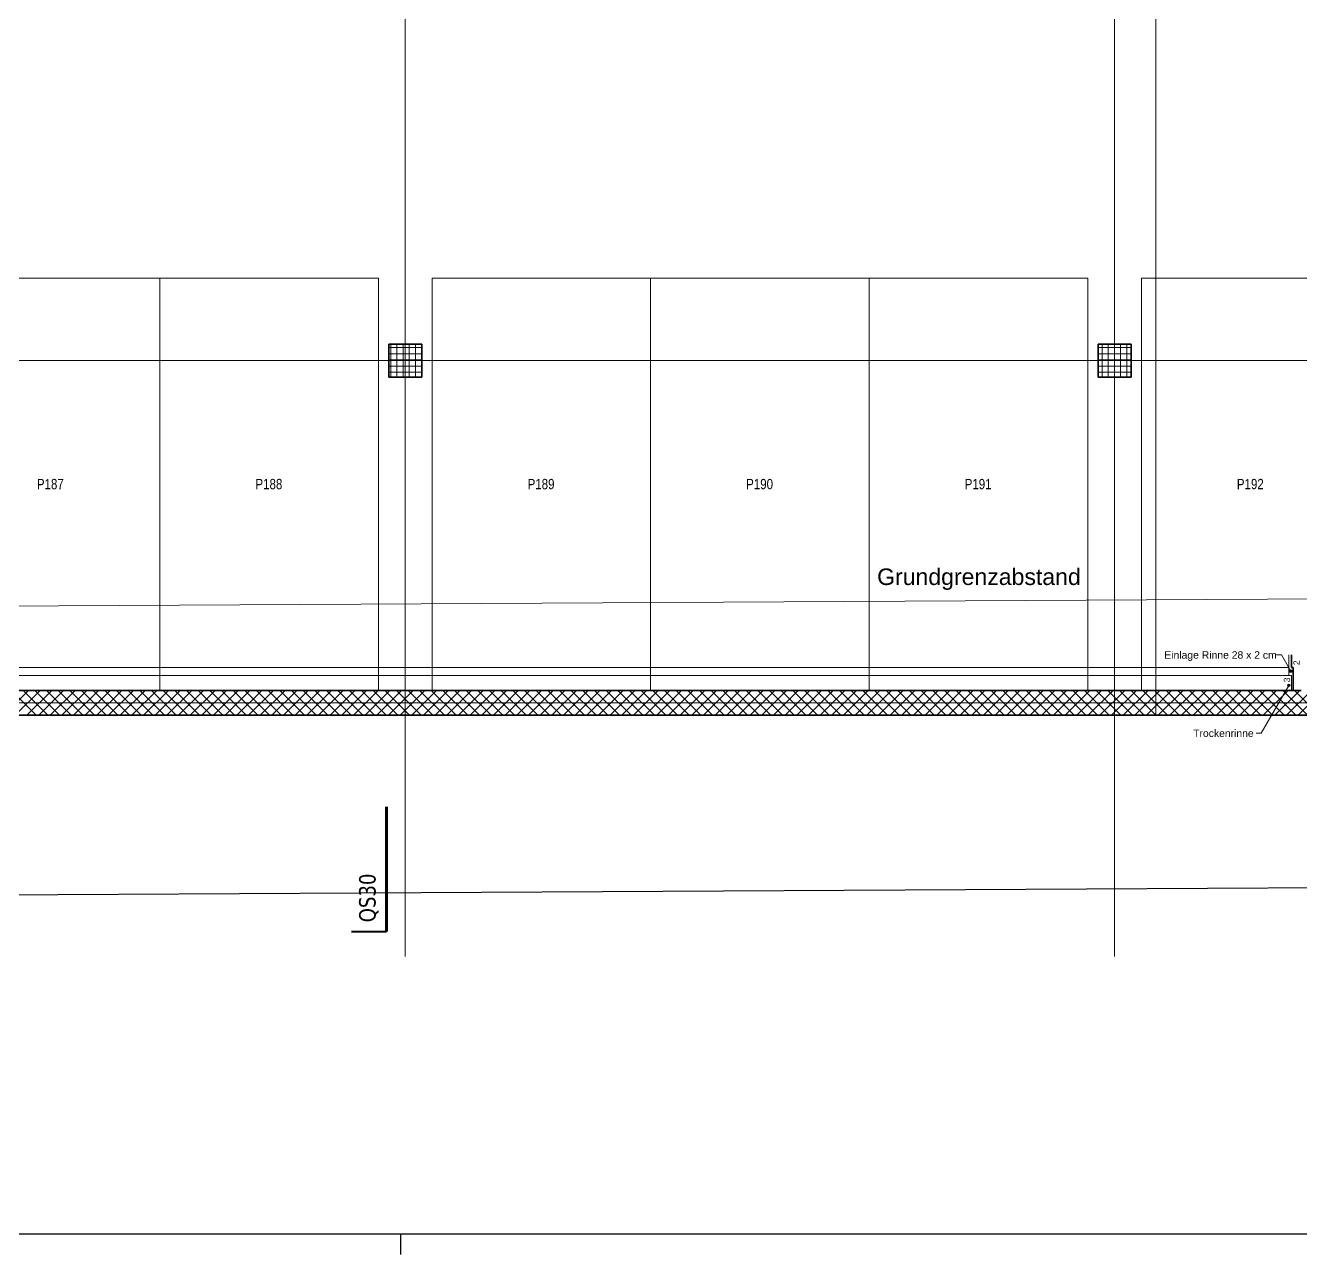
# Model space of a CAD drawing. Extents: x -932 to 937, y -179 to 471.
# Drawn here: x -318.3 to -9.1, y -179.5 to 118.6 of the extents above; entities that cross this region are included whole.
import ezdxf
from ezdxf.lldxf.tags import DXFTag

# ---------------------------------------------------------------- set-up
doc = ezdxf.new("R2010")
doc.units = 0
doc.layers.get('0').update_dxf_attribs({"lineweight": 13})
for name, color, linetype, lineweight, true_color in [('A-DETL-____-OTLN', 5, 'Continuous', 9, 0x0000ff), ('C-PROP-LINE-OTLN', 7, '_Grundgrenze_', 25, 0x800000), ('G-____-____-SYMB', 7, 'Strichpunkt - Weit', 5, 0x008080)]:
    doc.layers.add(name, color=color, linetype=linetype, lineweight=lineweight, true_color=true_color)
for name, color, linetype, lineweight in [('A-FLOR-____-OTLN', 7, 'Continuous', 9), ('A-FLOR-____-OVHD', 7, 'Strichpunkt - Fein', 9), ('A-WALL-____-MCUT', 7, 'Continuous', 35), ('A-WALL-____-PATT', 7, 'Continuous', 35), ('C-PRKG-____-IDEN', 7, 'Continuous', 5), ('C-PRKG-____-OTLN', 7, 'Continuous', 9), ('S-COLS-____-MCUT', 7, 'Continuous', 35), ('S-COLS-____-OTLN', 7, 'Continuous', 9), ('S-GRID-____-OTLN', 7, 'Continuous', 5), ('Text', 7, 'Continuous', 5)]:
    doc.layers.add(name, color=color, linetype=linetype, lineweight=lineweight)
doc.styles.get("Standard").update_dxf_attribs({"font": 'arial.ttf'})
tags = doc.linetypes.add('_Grundgrenze_', pattern=[0.45, 0.2, -0.05, 0.05, -0.05, 0.05, -0.05]).pattern_tags.tags
tags[14:15] = [DXFTag(74, 4), DXFTag(75, 0), DXFTag(340, '0'), DXFTag(46, 1.0), DXFTag(50, 0.0), DXFTag(44, 0.0), DXFTag(45, 0.0)]
tags[12:13] = [DXFTag(74, 4), DXFTag(75, 0), DXFTag(340, '0'), DXFTag(46, 1.0), DXFTag(50, 0.0), DXFTag(44, 0.0), DXFTag(45, 0.0)]
tags[10:11] = [DXFTag(74, 4), DXFTag(75, 0), DXFTag(340, '0'), DXFTag(46, 1.0), DXFTag(50, 0.0), DXFTag(44, 0.0), DXFTag(45, 0.0)]
tags[8:9] = [DXFTag(74, 4), DXFTag(75, 0), DXFTag(340, '0'), DXFTag(46, 1.0), DXFTag(50, 0.0), DXFTag(44, 0.0), DXFTag(45, 0.0)]
tags[6:7] = [DXFTag(74, 4), DXFTag(75, 0), DXFTag(340, '0'), DXFTag(46, 1.0), DXFTag(50, 0.0), DXFTag(44, 0.0), DXFTag(45, 0.0)]
tags[4:5] = [DXFTag(74, 4), DXFTag(75, 0), DXFTag(340, '0'), DXFTag(46, 1.0), DXFTag(50, 0.0), DXFTag(44, 0.0), DXFTag(45, 0.0)]
tags = doc.linetypes.add('_Rasterlinie_', pattern=[0.375, 0.2, -0.05, 0.075, -0.05]).pattern_tags.tags
tags[10:11] = [DXFTag(74, 4), DXFTag(75, 0), DXFTag(340, '0'), DXFTag(46, 1.0), DXFTag(50, 0.0), DXFTag(44, 0.0), DXFTag(45, 0.0)]
tags[8:9] = [DXFTag(74, 4), DXFTag(75, 0), DXFTag(340, '0'), DXFTag(46, 1.0), DXFTag(50, 0.0), DXFTag(44, 0.0), DXFTag(45, 0.0)]
tags[6:7] = [DXFTag(74, 4), DXFTag(75, 0), DXFTag(340, '0'), DXFTag(46, 1.0), DXFTag(50, 0.0), DXFTag(44, 0.0), DXFTag(45, 0.0)]
tags[4:5] = [DXFTag(74, 4), DXFTag(75, 0), DXFTag(340, '0'), DXFTag(46, 1.0), DXFTag(50, 0.0), DXFTag(44, 0.0), DXFTag(45, 0.0)]
tags = doc.linetypes.add('_Schnittlinie_', pattern=[0.3, 0.15, -0.05, 0.05, -0.05]).pattern_tags.tags
tags[10:11] = [DXFTag(74, 4), DXFTag(75, 0), DXFTag(340, '0'), DXFTag(46, 1.0), DXFTag(50, 0.0), DXFTag(44, 0.0), DXFTag(45, 0.0)]
tags[8:9] = [DXFTag(74, 4), DXFTag(75, 0), DXFTag(340, '0'), DXFTag(46, 1.0), DXFTag(50, 0.0), DXFTag(44, 0.0), DXFTag(45, 0.0)]
tags[6:7] = [DXFTag(74, 4), DXFTag(75, 0), DXFTag(340, '0'), DXFTag(46, 1.0), DXFTag(50, 0.0), DXFTag(44, 0.0), DXFTag(45, 0.0)]
tags[4:5] = [DXFTag(74, 4), DXFTag(75, 0), DXFTag(340, '0'), DXFTag(46, 1.0), DXFTag(50, 0.0), DXFTag(44, 0.0), DXFTag(45, 0.0)]
tags = doc.linetypes.add('_Strichliert - Fein_', pattern=[0.15, 0.1, -0.05]).pattern_tags.tags
tags[6:7] = [DXFTag(74, 4), DXFTag(75, 0), DXFTag(340, '0'), DXFTag(46, 1.0), DXFTag(50, 0.0), DXFTag(44, 0.0), DXFTag(45, 0.0)]
tags[4:5] = [DXFTag(74, 4), DXFTag(75, 0), DXFTag(340, '0'), DXFTag(46, 1.0), DXFTag(50, 0.0), DXFTag(44, 0.0), DXFTag(45, 0.0)]
tags = doc.linetypes.add('Gestrichelt', pattern=[0.1, 0.05, -0.05]).pattern_tags.tags
tags[6:7] = [DXFTag(74, 4), DXFTag(75, 0), DXFTag(340, '0'), DXFTag(46, 1.0), DXFTag(50, 0.0), DXFTag(44, 0.0), DXFTag(45, 0.0)]
tags[4:5] = [DXFTag(74, 4), DXFTag(75, 0), DXFTag(340, '0'), DXFTag(46, 1.0), DXFTag(50, 0.0), DXFTag(44, 0.0), DXFTag(45, 0.0)]
tags = doc.linetypes.add('Strichpunkt - Fein', pattern=[0.2, 0.1, -0.05, 0, -0.05]).pattern_tags.tags
tags[10:11] = [DXFTag(74, 4), DXFTag(75, 0), DXFTag(340, '0'), DXFTag(46, 1.0), DXFTag(50, 0.0), DXFTag(44, 0.0), DXFTag(45, 0.0)]
tags[8:9] = [DXFTag(74, 4), DXFTag(75, 0), DXFTag(340, '0'), DXFTag(46, 1.0), DXFTag(50, 0.0), DXFTag(44, 0.0), DXFTag(45, 0.0)]
tags[6:7] = [DXFTag(74, 4), DXFTag(75, 0), DXFTag(340, '0'), DXFTag(46, 1.0), DXFTag(50, 0.0), DXFTag(44, 0.0), DXFTag(45, 0.0)]
tags[4:5] = [DXFTag(74, 4), DXFTag(75, 0), DXFTag(340, '0'), DXFTag(46, 1.0), DXFTag(50, 0.0), DXFTag(44, 0.0), DXFTag(45, 0.0)]
tags = doc.linetypes.add('Strichpunkt - Weit', pattern=[0.5, 0.2, -0.15, 0, -0.15]).pattern_tags.tags
tags[10:11] = [DXFTag(74, 4), DXFTag(75, 0), DXFTag(340, '0'), DXFTag(46, 1.0), DXFTag(50, 0.0), DXFTag(44, 0.0), DXFTag(45, 0.0)]
tags[8:9] = [DXFTag(74, 4), DXFTag(75, 0), DXFTag(340, '0'), DXFTag(46, 1.0), DXFTag(50, 0.0), DXFTag(44, 0.0), DXFTag(45, 0.0)]
tags[6:7] = [DXFTag(74, 4), DXFTag(75, 0), DXFTag(340, '0'), DXFTag(46, 1.0), DXFTag(50, 0.0), DXFTag(44, 0.0), DXFTag(45, 0.0)]
tags[4:5] = [DXFTag(74, 4), DXFTag(75, 0), DXFTag(340, '0'), DXFTag(46, 1.0), DXFTag(50, 0.0), DXFTag(44, 0.0), DXFTag(45, 0.0)]

# ---------------------------------------------------------------- blocks, each defined once
blk = doc.blocks.new('Referenz-A0UJ2H83XE', base_point=(-932.31, -115.76))
at = {"layer": 'A-DETL-____-OTLN', "color": 0, "linetype": '_Strichliert - Fein_', "ltscale": 0.13}
blk.add_line((-930.58, -25.63), (308.1, -18.68), dxfattribs=at)
at = {"layer": 'A-DETL-____-OTLN', "color": 0, "linetype": 'Gestrichelt', "ltscale": 0.13}
blk.add_line((-528.94, -37.06), (-11.94, -37.06), dxfattribs=at)
at = {"layer": 'A-DETL-____-OTLN', "color": 0, "linetype": 'Continuous', "ltscale": 0.13}
for p, q in [((-11.94, -34.06), (-11.94, -39.07)), ((-11.94, -39.07), (-11.34, -39.07)), ((-11.34, -39.07), (-11.34, -42.66))]:
    blk.add_line(p, q, dxfattribs=at)
at = {"layer": 'A-DETL-____-OTLN', "color": 0, "linetype": 'Continuous', "lineweight": 35, "ltscale": 0.35}
for p, q in [((-11.34, -34.06), (-11.34, -37.06)), ((-11.34, -37.06), (-10.94, -37.06)), ((-10.94, -37.06), (-10.94, -42.66)), ((-11.34, -42.66), (-8.94, -42.66))]:
    blk.add_line(p, q, dxfattribs=at)
at = {"layer": 'A-FLOR-____-OTLN', "color": 0, "linetype": 'Continuous', "ltscale": 0.13}
for p, q in [((-528.94, -39.04), (-11.94, -39.04)), ((-528.94, -42.63), (-11.34, -42.63)), ((-11.34, -42.64), (-528.94, -42.64))]:
    blk.add_line(p, q, dxfattribs=at)
at = {"layer": 'A-FLOR-____-OVHD', "color": 0, "linetype": 'Strichpunkt - Fein', "ltscale": 0.13}
blk.add_line((-44.24, -48.66), (-44.24, 264.94), dxfattribs=at)
at = {"layer": 'A-WALL-____-MCUT', "color": 0, "linetype": 'Continuous', "ltscale": 0.35}
for p, q in [((-11.34, -42.66), (-528.94, -42.66)), ((-930.58, -48.66), (246.26, -48.66))]:
    blk.add_line(p, q, dxfattribs=at)
at = {"layer": 'A-WALL-____-PATT', "color": 0, "linetype": 'Continuous', "lineweight": 9, "ltscale": 0.13}
for p, q in [((-323.64, -48.66), (-317.64, -42.66)), ((-315.75, -48.66), (-321.75, -42.66)), ((-320.81, -48.66), (-314.81, -42.66)), ((-312.92, -48.66), (-318.92, -42.66)), ((-317.98, -48.66), (-311.98, -42.66)), ((-310.09, -48.66), (-316.09, -42.66)), ((-315.15, -48.66), (-309.15, -42.66)), ((-307.27, -48.66), (-313.27, -42.66)), ((-312.33, -48.66), (-306.33, -42.66)), ((-304.44, -48.66), (-310.44, -42.66)), ((-309.5, -48.66), (-303.5, -42.66)), ((-301.61, -48.66), (-307.61, -42.66)), ((-306.67, -48.66), (-300.67, -42.66)), ((-298.78, -48.66), (-304.78, -42.66)), ((-303.84, -48.66), (-297.84, -42.66)), ((-295.95, -48.66), (-301.95, -42.66)), ((-301.01, -48.66), (-295.01, -42.66)), ((-293.12, -48.66), (-299.12, -42.66)), ((-298.18, -48.66), (-292.18, -42.66)), ((-290.3, -48.66), (-296.3, -42.66)), ((-295.35, -48.66), (-289.35, -42.66)), ((-287.47, -48.66), (-293.47, -42.66)), ((-292.53, -48.66), (-286.53, -42.66)), ((-284.64, -48.66), (-290.64, -42.66)), ((-289.7, -48.66), (-283.7, -42.66)), ((-281.81, -48.66), (-287.81, -42.66)), ((-286.87, -48.66), (-280.87, -42.66)), ((-278.98, -48.66), (-284.98, -42.66)), ((-284.04, -48.66), (-278.04, -42.66)), ((-276.15, -48.66), (-282.15, -42.66)), ((-281.21, -48.66), (-275.21, -42.66)), ((-273.32, -48.66), (-279.32, -42.66)), ((-278.38, -48.66), (-272.38, -42.66)), ((-270.5, -48.66), (-276.5, -42.66)), ((-275.56, -48.66), (-269.56, -42.66)), ((-267.67, -48.66), (-273.67, -42.66)), ((-272.73, -48.66), (-266.73, -42.66)), ((-264.84, -48.66), (-270.84, -42.66)), ((-269.9, -48.66), (-263.9, -42.66)), ((-262.01, -48.66), (-268.01, -42.66)), ((-267.07, -48.66), (-261.07, -42.66)), ((-259.18, -48.66), (-265.18, -42.66)), ((-264.24, -48.66), (-258.24, -42.66)), ((-256.35, -48.66), (-262.35, -42.66)), ((-261.41, -48.66), (-255.41, -42.66)), ((-253.53, -48.66), (-259.53, -42.66)), ((-258.58, -48.66), (-252.58, -42.66)), ((-250.7, -48.66), (-256.7, -42.66)), ((-255.76, -48.66), (-249.76, -42.66)), ((-247.87, -48.66), (-253.87, -42.66)), ((-252.93, -48.66), (-246.93, -42.66)), ((-245.04, -48.66), (-251.04, -42.66)), ((-250.1, -48.66), (-244.1, -42.66)), ((-242.21, -48.66), (-248.21, -42.66)), ((-247.27, -48.66), (-241.27, -42.66)), ((-239.38, -48.66), (-245.38, -42.66)), ((-244.44, -48.66), (-238.44, -42.66)), ((-236.56, -48.66), (-242.56, -42.66)), ((-241.61, -48.66), (-235.61, -42.66)), ((-233.73, -48.66), (-239.73, -42.66)), ((-238.79, -48.66), (-232.79, -42.66)), ((-230.9, -48.66), (-236.9, -42.66)), ((-235.96, -48.66), (-229.96, -42.66)), ((-228.07, -48.66), (-234.07, -42.66)), ((-233.13, -48.66), (-227.13, -42.66)), ((-225.24, -48.66), (-231.24, -42.66)), ((-230.3, -48.66), (-224.3, -42.66)), ((-222.41, -48.66), (-228.41, -42.66)), ((-227.47, -48.66), (-221.47, -42.66)), ((-219.58, -48.66), (-225.58, -42.66)), ((-224.64, -48.66), (-218.64, -42.66)), ((-216.76, -48.66), (-222.76, -42.66)), ((-221.82, -48.66), (-215.82, -42.66)), ((-213.93, -48.66), (-219.93, -42.66)), ((-218.99, -48.66), (-212.99, -42.66)), ((-211.1, -48.66), (-217.1, -42.66)), ((-216.16, -48.66), (-210.16, -42.66)), ((-208.27, -48.66), (-214.27, -42.66)), ((-213.33, -48.66), (-207.33, -42.66)), ((-205.44, -48.66), (-211.44, -42.66)), ((-210.5, -48.66), (-204.5, -42.66)), ((-202.61, -48.66), (-208.61, -42.66)), ((-207.67, -48.66), (-201.67, -42.66)), ((-199.79, -48.66), (-205.79, -42.66)), ((-204.84, -48.66), (-198.84, -42.66)), ((-196.96, -48.66), (-202.96, -42.66)), ((-202.02, -48.66), (-196.02, -42.66)), ((-194.13, -48.66), (-200.13, -42.66)), ((-199.19, -48.66), (-193.19, -42.66)), ((-191.3, -48.66), (-197.3, -42.66)), ((-196.36, -48.66), (-190.36, -42.66)), ((-188.47, -48.66), (-194.47, -42.66)), ((-193.53, -48.66), (-187.53, -42.66)), ((-185.64, -48.66), (-191.64, -42.66)), ((-190.7, -48.66), (-184.7, -42.66)), ((-182.81, -48.66), (-188.81, -42.66)), ((-187.87, -48.66), (-181.87, -42.66)), ((-179.99, -48.66), (-185.99, -42.66)), ((-185.05, -48.66), (-179.05, -42.66)), ((-177.16, -48.66), (-183.16, -42.66)), ((-182.22, -48.66), (-176.22, -42.66)), ((-174.33, -48.66), (-180.33, -42.66)), ((-179.39, -48.66), (-173.39, -42.66)), ((-171.5, -48.66), (-177.5, -42.66)), ((-176.56, -48.66), (-170.56, -42.66)), ((-168.67, -48.66), (-174.67, -42.66)), ((-173.73, -48.66), (-167.73, -42.66)), ((-165.84, -48.66), (-171.84, -42.66)), ((-170.9, -48.66), (-164.9, -42.66)), ((-163.02, -48.66), (-169.02, -42.66)), ((-168.08, -48.66), (-162.08, -42.66)), ((-160.19, -48.66), (-166.19, -42.66)), ((-165.25, -48.66), (-159.25, -42.66)), ((-157.36, -48.66), (-163.36, -42.66)), ((-162.42, -48.66), (-156.42, -42.66)), ((-154.53, -48.66), (-160.53, -42.66)), ((-159.59, -48.66), (-153.59, -42.66)), ((-151.7, -48.66), (-157.7, -42.66)), ((-156.76, -48.66), (-150.76, -42.66)), ((-148.87, -48.66), (-154.87, -42.66)), ((-153.93, -48.66), (-147.93, -42.66)), ((-146.05, -48.66), (-152.05, -42.66)), ((-151.1, -48.66), (-145.1, -42.66)), ((-143.22, -48.66), (-149.22, -42.66)), ((-148.28, -48.66), (-142.28, -42.66)), ((-140.39, -48.66), (-146.39, -42.66)), ((-145.45, -48.66), (-139.45, -42.66)), ((-137.56, -48.66), (-143.56, -42.66)), ((-142.62, -48.66), (-136.62, -42.66)), ((-134.73, -48.66), (-140.73, -42.66)), ((-139.79, -48.66), (-133.79, -42.66)), ((-131.9, -48.66), (-137.9, -42.66)), ((-136.96, -48.66), (-130.96, -42.66)), ((-129.07, -48.66), (-135.07, -42.66)), ((-134.13, -48.66), (-128.13, -42.66)), ((-126.25, -48.66), (-132.25, -42.66)), ((-131.31, -48.66), (-125.31, -42.66)), ((-123.42, -48.66), (-129.42, -42.66)), ((-128.48, -48.66), (-122.48, -42.66)), ((-120.59, -48.66), (-126.59, -42.66)), ((-125.65, -48.66), (-119.65, -42.66)), ((-117.76, -48.66), (-123.76, -42.66)), ((-122.82, -48.66), (-116.82, -42.66)), ((-114.93, -48.66), (-120.93, -42.66)), ((-119.99, -48.66), (-113.99, -42.66)), ((-112.1, -48.66), (-118.1, -42.66)), ((-117.16, -48.66), (-111.16, -42.66)), ((-109.28, -48.66), (-115.28, -42.66)), ((-114.34, -48.66), (-108.34, -42.66)), ((-106.45, -48.66), (-112.45, -42.66)), ((-111.51, -48.66), (-105.51, -42.66)), ((-103.62, -48.66), (-109.62, -42.66)), ((-108.68, -48.66), (-102.68, -42.66)), ((-100.79, -48.66), (-106.79, -42.66)), ((-105.85, -48.66), (-99.85, -42.66)), ((-97.96, -48.66), (-103.96, -42.66)), ((-103.02, -48.66), (-97.02, -42.66)), ((-95.13, -48.66), (-101.13, -42.66)), ((-100.19, -48.66), (-94.19, -42.66)), ((-92.31, -48.66), (-98.31, -42.66)), ((-97.36, -48.66), (-91.36, -42.66)), ((-89.48, -48.66), (-95.48, -42.66)), ((-94.54, -48.66), (-88.54, -42.66)), ((-86.65, -48.66), (-92.65, -42.66)), ((-91.71, -48.66), (-85.71, -42.66)), ((-83.82, -48.66), (-89.82, -42.66)), ((-88.88, -48.66), (-82.88, -42.66)), ((-80.99, -48.66), (-86.99, -42.66)), ((-86.05, -48.66), (-80.05, -42.66)), ((-78.16, -48.66), (-84.16, -42.66)), ((-83.22, -48.66), (-77.22, -42.66)), ((-75.33, -48.66), (-81.33, -42.66)), ((-80.39, -48.66), (-74.39, -42.66)), ((-72.51, -48.66), (-78.51, -42.66)), ((-77.57, -48.66), (-71.57, -42.66)), ((-69.68, -48.66), (-75.68, -42.66)), ((-74.74, -48.66), (-68.74, -42.66)), ((-66.85, -48.66), (-72.85, -42.66)), ((-71.91, -48.66), (-65.91, -42.66)), ((-64.02, -48.66), (-70.02, -42.66)), ((-69.08, -48.66), (-63.08, -42.66)), ((-61.19, -48.66), (-67.19, -42.66)), ((-66.25, -48.66), (-60.25, -42.66)), ((-58.36, -48.66), (-64.36, -42.66)), ((-63.42, -48.66), (-57.42, -42.66)), ((-55.54, -48.66), (-61.54, -42.66)), ((-60.6, -48.66), (-54.6, -42.66)), ((-52.71, -48.66), (-58.71, -42.66)), ((-57.77, -48.66), (-51.77, -42.66)), ((-49.88, -48.66), (-55.88, -42.66)), ((-54.94, -48.66), (-48.94, -42.66)), ((-47.05, -48.66), (-53.05, -42.66)), ((-52.11, -48.66), (-46.11, -42.66)), ((-44.22, -48.66), (-50.22, -42.66)), ((-49.28, -48.66), (-43.28, -42.66)), ((-41.39, -48.66), (-47.39, -42.66)), ((-46.45, -48.66), (-40.45, -42.66)), ((-38.57, -48.66), (-44.57, -42.66)), ((-43.62, -48.66), (-37.62, -42.66)), ((-35.74, -48.66), (-41.74, -42.66)), ((-40.8, -48.66), (-34.8, -42.66)), ((-32.91, -48.66), (-38.91, -42.66)), ((-37.97, -48.66), (-31.97, -42.66)), ((-30.08, -48.66), (-36.08, -42.66)), ((-35.14, -48.66), (-29.14, -42.66)), ((-27.25, -48.66), (-33.25, -42.66)), ((-32.31, -48.66), (-26.31, -42.66)), ((-24.42, -48.66), (-30.42, -42.66)), ((-29.48, -48.66), (-23.48, -42.66)), ((-21.59, -48.66), (-27.59, -42.66)), ((-26.65, -48.66), (-20.65, -42.66)), ((-18.77, -48.66), (-24.77, -42.66)), ((-23.83, -48.66), (-17.83, -42.66)), ((-15.94, -48.66), (-21.94, -42.66)), ((-21, -48.66), (-15, -42.66)), ((-13.11, -48.66), (-19.11, -42.66)), ((-18.17, -48.66), (-12.17, -42.66)), ((-10.28, -48.66), (-16.28, -42.66)), ((-15.34, -48.66), (-9.34, -42.66)), ((-7.45, -48.66), (-13.45, -42.66)), ((-12.51, -48.66), (-6.51, -42.66)), ((-4.62, -48.66), (-10.62, -42.66)), ((-9.68, -48.66), (-3.68, -42.66))]:
    blk.add_line(p, q, dxfattribs=at)
at = {"layer": 'C-PRKG-____-OTLN', "color": 0, "linetype": 'Continuous', "ltscale": 0.13}
for p, q in [((-285.74, 57.32), (-338.74, 57.32)), ((-285.74, 57.32), (-338.74, 57.32)), ((-338.74, 57.32), (-285.74, 57.32)), ((-232.74, 57.32), (-285.74, 57.32)), ((-285.74, -42.66), (-285.74, 57.32)), ((-232.74, 57.32), (-285.74, 57.32)), ((-285.74, 57.32), (-285.74, -42.66)), ((-285.74, -42.66), (-285.74, 57.32)), ((-285.74, 57.32), (-232.74, 57.32)), ((-285.74, 57.32), (-285.74, 57.32)), ((-285.74, -42.66), (-285.74, 57.32)), ((-285.74, -42.66), (-285.74, 57.32)), ((-285.74, 57.32), (-285.74, -42.66)), ((-285.74, 57.32), (-285.74, 57.32)), ((-232.74, -42.66), (-232.74, 57.32)), ((-232.74, -42.66), (-232.74, 57.32)), ((-232.74, 57.32), (-232.74, -42.66)), ((-232.74, 57.32), (-232.74, 57.32)), ((-166.74, 57.32), (-219.74, 57.32)), ((-219.74, -42.66), (-219.74, 57.32)), ((-166.74, 57.32), (-219.74, 57.32)), ((-219.74, 57.32), (-219.74, -42.66)), ((-219.74, -42.66), (-219.74, 57.32)), ((-219.74, 57.32), (-166.74, 57.32)), ((-219.74, 57.32), (-219.74, 57.32)), ((-113.74, 57.32), (-166.74, 57.32)), ((-166.74, -42.66), (-166.74, 57.32)), ((-113.74, 57.32), (-166.74, 57.32)), ((-166.74, 57.32), (-166.74, -42.66)), ((-166.74, -42.66), (-166.74, 57.32)), ((-166.74, 57.32), (-113.74, 57.32)), ((-166.74, 57.32), (-166.74, 57.32)), ((-166.74, -42.66), (-166.74, 57.32)), ((-166.74, -42.66), (-166.74, 57.32)), ((-166.74, 57.32), (-166.74, -42.66)), ((-166.74, 57.32), (-166.74, 57.32)), ((-113.74, -42.66), (-113.74, 57.32)), ((-113.74, -42.66), (-113.74, 57.32)), ((-113.74, 57.32), (-113.74, -42.66)), ((-113.74, 57.32), (-113.74, 57.32)), ((-113.74, 57.32), (-60.74, 57.32)), ((-113.74, -42.66), (-113.74, 57.32)), ((-60.74, 57.32), (-113.74, 57.32)), ((-113.74, 57.32), (-113.74, -42.66)), ((-113.74, -42.66), (-113.74, 57.32)), ((-113.74, 57.32), (-60.74, 57.32)), ((-113.74, 57.32), (-113.74, 57.32)), ((-60.74, -42.66), (-60.74, 57.32)), ((-60.74, -42.66), (-60.74, 57.32)), ((-60.74, 57.32), (-60.74, -42.66)), ((-60.74, 57.32), (-60.74, 57.32)), ((5.26, 57.32), (-47.74, 57.32)), ((-47.74, -42.66), (-47.74, 57.32)), ((5.26, 57.32), (-47.74, 57.32)), ((-47.74, 57.32), (-47.74, -42.66)), ((-47.74, -42.66), (-47.74, 57.32)), ((-47.74, 57.32), (5.26, 57.32)), ((-47.74, 57.32), (-47.74, 57.32)), ((-285.74, -42.66), (-285.74, -42.66)), ((-285.74, -42.66), (-285.74, -42.66)), ((-232.74, -42.66), (-232.74, -42.66)), ((-219.74, -42.66), (-219.74, -42.66)), ((-166.74, -42.66), (-166.74, -42.66)), ((-166.74, -42.66), (-166.74, -42.66)), ((-113.74, -42.66), (-113.74, -42.66)), ((-113.74, -42.66), (-113.74, -42.66)), ((-60.74, -42.66), (-60.74, -42.66)), ((-47.74, -42.66), (-47.74, -42.66))]:
    blk.add_line(p, q, dxfattribs=at)
at = {"layer": 'C-PROP-LINE-OTLN', "color": 0, "linetype": '_Grundgrenze_', "lineweight": -2, "ltscale": 0.25}
blk.add_line((-930.58, -95.63), (368, -88.35), dxfattribs=at)
at = {"layer": 'G-____-____-SYMB', "color": 0, "linetype": '_Schnittlinie_', "lineweight": 70, "ltscale": 0.7}
blk.add_line((-230.83, -101.15), (-230.83, -70.87), dxfattribs=at)
at = {"layer": 'G-____-____-SYMB', "color": 0, "linetype": 'Continuous', "lineweight": 40, "ltscale": 0.4}
blk.add_line((-239.26, -101.15), (-230.83, -101.15), dxfattribs=at)
at = {"layer": 'S-COLS-____-MCUT', "color": 0, "linetype": 'Continuous', "ltscale": 0.35}
for p, q in [((-222.24, 41.34), (-230.24, 41.34)), ((-230.24, 41.34), (-230.24, 33.34)), ((-222.24, 33.34), (-222.24, 41.34)), ((-50.24, 41.34), (-58.24, 41.34)), ((-58.24, 41.34), (-58.24, 33.34)), ((-50.24, 33.34), (-50.24, 41.34)), ((-230.24, 33.34), (-222.24, 33.34)), ((-58.24, 33.34), (-50.24, 33.34))]:
    blk.add_line(p, q, dxfattribs=at)
at = {"layer": 'S-COLS-____-OTLN', "color": 0, "linetype": 'Continuous', "ltscale": 0.13}
for p, q in [((-230.24, 40.51), (-222.24, 40.51)), ((-229.78, 33.34), (-229.78, 41.34)), ((-228.28, 33.34), (-228.28, 41.34)), ((-226.78, 33.34), (-226.78, 41.34)), ((-225.28, 33.34), (-225.28, 41.34)), ((-223.78, 33.34), (-223.78, 41.34)), ((-222.28, 33.34), (-222.28, 41.34)), ((-58.24, 40.51), (-50.24, 40.51)), ((-57.28, 33.34), (-57.28, 41.34)), ((-55.78, 33.34), (-55.78, 41.34)), ((-54.28, 33.34), (-54.28, 41.34)), ((-52.78, 33.34), (-52.78, 41.34)), ((-51.28, 33.34), (-51.28, 41.34)), ((-230.24, 39.01), (-222.24, 39.01)), ((-230.24, 37.51), (-222.24, 37.51)), ((-58.24, 39.01), (-50.24, 39.01)), ((-58.24, 37.51), (-50.24, 37.51)), ((-230.24, 36.01), (-222.24, 36.01)), ((-230.24, 34.51), (-222.24, 34.51)), ((-58.24, 36.01), (-50.24, 36.01)), ((-58.24, 34.51), (-50.24, 34.51))]:
    blk.add_line(p, q, dxfattribs=at)
at = {"layer": 'S-GRID-____-OTLN', "color": 0, "linetype": '_Rasterlinie_', "ltscale": 0.13}
for p, q in [((-226.24, -107.16), (-226.24, 198.94)), ((-54.24, -107.16), (-54.24, 198.94)), ((-930.58, 37.34), (290.25, 37.34)), ((-930.58, -45.66), (290.25, -45.66))]:
    blk.add_line(p, q, dxfattribs=at)
at = {"layer": 'Text', "color": 0, "linetype": 'Continuous', "ltscale": 0.13}
for p, q in [((-14.38, -34.06), (-14.93, -34.06)), ((-13.76, -34.06), (-14.38, -34.06)), ((-11.48, -38), (-13.76, -34.06)), ((-11.97, -41.43), (-18.69, -53.05)), ((-18.69, -53.05), (-19.9, -53.05))]:
    blk.add_line(p, q, dxfattribs=at)
for centre in [(-11.48, -38), (-11.97, -41.43)]:
    blk.add_circle(centre, 0.3, dxfattribs=at)
for points in [[(-11.77, -38.09), (-11.78, -37.95), (-11.77, -37.91)], [(-11.78, -38.05), (-11.78, -38), (-11.78, -37.95)], [(-11.78, -38.05), (-11.78, -37.95), (-11.77, -38.09)], [(-11.75, -38.14), (-11.77, -37.91), (-11.75, -37.86)], [(-11.77, -38.09), (-11.77, -37.91), (-11.75, -38.14)], [(-11.73, -38.18), (-11.75, -37.86), (-11.73, -37.82)], [(-11.75, -38.14), (-11.75, -37.86), (-11.73, -38.18)], [(-11.69, -38.21), (-11.73, -37.82), (-11.69, -37.79)], [(-11.73, -38.18), (-11.73, -37.82), (-11.69, -38.21)], [(-11.66, -38.24), (-11.69, -37.79), (-11.66, -37.76)], [(-11.69, -38.21), (-11.69, -37.79), (-11.66, -38.24)], [(-11.62, -38.27), (-11.66, -37.76), (-11.62, -37.73)], [(-11.66, -38.24), (-11.66, -37.76), (-11.62, -38.27)], [(-11.58, -38.29), (-11.62, -37.73), (-11.58, -37.72)], [(-11.62, -38.27), (-11.62, -37.73), (-11.58, -38.29)], [(-11.53, -38.3), (-11.58, -37.72), (-11.53, -37.7)], [(-11.58, -38.29), (-11.58, -37.72), (-11.53, -38.3)], [(-11.53, -38.3), (-11.53, -37.7), (-11.48, -38.3)], [(-11.48, -38.3), (-11.53, -37.7), (-11.48, -37.7)], [(-11.48, -38.3), (-11.48, -37.7), (-11.44, -38.3)], [(-11.44, -38.3), (-11.48, -37.7), (-11.44, -37.7)], [(-11.44, -38.3), (-11.44, -37.7), (-11.39, -38.29)], [(-11.39, -38.29), (-11.44, -37.7), (-11.39, -37.72)], [(-11.39, -38.29), (-11.39, -37.72), (-11.35, -38.27)], [(-11.35, -38.27), (-11.39, -37.72), (-11.35, -37.73)], [(-11.35, -38.27), (-11.35, -37.73), (-11.31, -38.24)], [(-11.31, -38.24), (-11.35, -37.73), (-11.31, -37.76)], [(-11.31, -38.24), (-11.31, -37.76), (-11.27, -38.21)], [(-11.27, -38.21), (-11.31, -37.76), (-11.27, -37.79)], [(-11.27, -38.21), (-11.27, -37.79), (-11.24, -38.18)], [(-11.24, -38.18), (-11.27, -37.79), (-11.24, -37.82)], [(-11.24, -38.18), (-11.24, -37.82), (-11.22, -38.14)], [(-11.22, -38.14), (-11.24, -37.82), (-11.22, -37.86)], [(-11.22, -38.14), (-11.22, -37.86), (-11.2, -38.09)], [(-11.2, -38.09), (-11.22, -37.86), (-11.2, -37.91)], [(-11.2, -38.09), (-11.2, -37.91), (-11.19, -38.05)], [(-11.19, -38.05), (-11.2, -37.91), (-11.19, -37.95)], [(-11.19, -38.05), (-11.19, -37.95), (-11.18, -38)], [(-12.25, -41.53), (-12.27, -41.39), (-12.25, -41.34)], [(-12.27, -41.48), (-12.27, -41.43), (-12.27, -41.39)], [(-12.27, -41.48), (-12.27, -41.39), (-12.25, -41.53)], [(-12.24, -41.57), (-12.25, -41.34), (-12.24, -41.3)], [(-12.25, -41.53), (-12.25, -41.34), (-12.24, -41.57)], [(-12.21, -41.61), (-12.24, -41.3), (-12.21, -41.26)], [(-12.24, -41.57), (-12.24, -41.3), (-12.21, -41.61)], [(-12.18, -41.65), (-12.21, -41.26), (-12.18, -41.22)], [(-12.21, -41.61), (-12.21, -41.26), (-12.18, -41.65)], [(-12.15, -41.68), (-12.18, -41.22), (-12.15, -41.19)], [(-12.18, -41.65), (-12.18, -41.22), (-12.15, -41.68)], [(-12.1, -41.7), (-12.15, -41.19), (-12.1, -41.17)], [(-12.15, -41.68), (-12.15, -41.19), (-12.1, -41.7)], [(-12.06, -41.72), (-12.1, -41.17), (-12.06, -41.15)], [(-12.1, -41.7), (-12.1, -41.17), (-12.06, -41.72)], [(-12.02, -41.73), (-12.06, -41.15), (-12.02, -41.14)], [(-12.06, -41.72), (-12.06, -41.15), (-12.02, -41.73)], [(-11.97, -41.73), (-12.02, -41.14), (-11.97, -41.13)], [(-12.02, -41.73), (-12.02, -41.14), (-11.97, -41.73)], [(-11.97, -41.73), (-11.97, -41.13), (-11.92, -41.73)], [(-11.92, -41.73), (-11.97, -41.13), (-11.92, -41.14)], [(-11.92, -41.73), (-11.92, -41.14), (-11.88, -41.72)], [(-11.88, -41.72), (-11.92, -41.14), (-11.88, -41.15)], [(-11.88, -41.72), (-11.88, -41.15), (-11.83, -41.7)], [(-11.83, -41.7), (-11.88, -41.15), (-11.83, -41.17)], [(-11.83, -41.7), (-11.83, -41.17), (-11.79, -41.68)], [(-11.79, -41.68), (-11.83, -41.17), (-11.79, -41.19)], [(-11.79, -41.68), (-11.79, -41.19), (-11.76, -41.65)], [(-11.76, -41.65), (-11.79, -41.19), (-11.76, -41.22)], [(-11.76, -41.65), (-11.76, -41.22), (-11.73, -41.61)], [(-11.73, -41.61), (-11.76, -41.22), (-11.73, -41.26)], [(-11.73, -41.61), (-11.73, -41.26), (-11.7, -41.57)], [(-11.7, -41.57), (-11.73, -41.26), (-11.7, -41.3)], [(-11.7, -41.57), (-11.7, -41.3), (-11.68, -41.53)], [(-11.68, -41.53), (-11.7, -41.3), (-11.68, -41.34)], [(-11.68, -41.53), (-11.68, -41.34), (-11.67, -41.48)], [(-11.67, -41.48), (-11.68, -41.34), (-11.67, -41.39)], [(-11.67, -41.48), (-11.67, -41.39), (-11.67, -41.43)]]:
    blk.add_solid(points, dxfattribs=at)
at = {"layer": 'C-PRKG-____-IDEN', "color": 0, "linetype": 'Continuous', "ltscale": 0.13, "char_height": 2.5, "attachment_point": 1}
for s, insert in [('{\\W0.8;\\fArial;P187}', (-315.58, 8.64)), ('{\\W0.8;\\fArial;P188}', (-262.58, 8.64)), ('{\\W0.8;\\fArial;P189}', (-196.58, 8.64)), ('{\\W0.8;\\fArial;P190}', (-143.58, 8.64)), ('{\\W0.8;\\fArial;P191}', (-90.58, 8.64)), ('{\\W0.8;\\fArial;P192}', (-24.58, 8.64))]:
    blk.add_mtext(s, dxfattribs=dict(at, insert=insert))
at = {"layer": 'G-____-____-SYMB', "color": 0, "linetype": 'Continuous', "ltscale": 0.13, "insert": (-237.44, -98.9), "char_height": 4, "attachment_point": 1, "rotation": 90}
blk.add_mtext('{\\W0.8;\\fVerdana;QS30}', dxfattribs=at)
at = {"layer": 'Text', "color": 0, "linetype": 'Continuous', "ltscale": 0.13, "attachment_point": 1}
for s, insert, char_height in [('{\\fArial;Grundgrenzabstand}', (-111.82, -13.09), 4), ('{\\fArial;Einlage Rinne 28 x 2 cm}', (-42.17, -33.16), 1.8), ('{\\fArial;Trockenrinne}', (-35.17, -52.15), 1.8)]:
    blk.add_mtext(s, dxfattribs=dict(at, insert=insert, char_height=char_height))
at = {"layer": 'Text', "color": 0, "linetype": 'Continuous', "ltscale": 0.13, "char_height": 1.5, "attachment_point": 1, "rotation": 90}
for s, insert in [('{\\fArial;2}', (-10.85, -36.53)), ('{\\fArial;3}', (-13.18, -40.7))]:
    blk.add_mtext(s, dxfattribs=dict(at, insert=insert))

msp = doc.modelspace()

# ---------------------------------------------------------------- linework, layer by layer
at = {"color": 0, "linetype": 'ByBlock', "lineweight": -2, "ltscale": 0.13}
for p, q in [((-932.42, -174.47), (607.58, -174.47)), ((-227.42, -174.47), (-227.42, -179.47))]:
    msp.add_line(p, q, dxfattribs=at)

# ---------------------------------------------------------------- block references
at = {"color": 9, "lineweight": 25, "ltscale": 0.25, "true_color": 0xc0c0c0}
msp.add_blockref('Referenz-A0UJ2H83XE', (-932.31, -115.76), dxfattribs=at)

doc.saveas('drawing.dxf')
